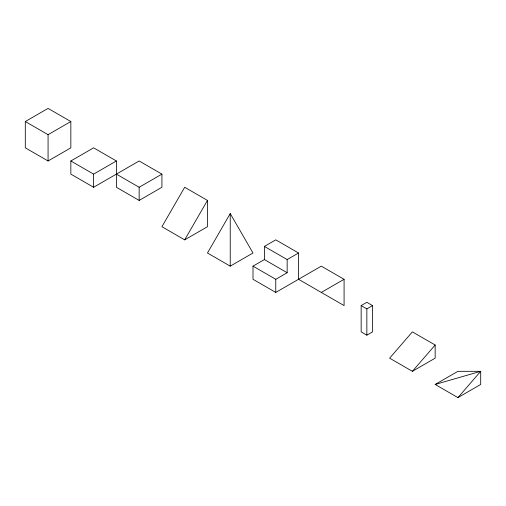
<?xml version="1.0" encoding="UTF-8"?>
<svg xmlns="http://www.w3.org/2000/svg" width="506" height="506" viewBox="0 0 506 506"><rect width="100%" height="100%" fill="white"/><g stroke="black" fill="none" stroke-linecap="round" stroke-linejoin="round"><path stroke-width="0.76" d="M184.69 239.857L207.46 200.414L184.69 187.271L161.92 226.707L184.69 239.857L207.46 226.707L207.46 200.414M230.23 213.564L207.46 253L230.23 266.143L253 253L230.23 213.564L230.23 266.143M412.39 371.315L435.16 345.022L412.39 331.879L389.62 358.172L412.39 371.315L435.16 358.172L435.16 345.022M457.93 397.608L480.7 371.315L457.93 371.315L435.16 384.459L457.93 397.608L480.7 384.459L480.7 371.315L435.16 384.459M25.3 121.541L48.07 108.392L70.84 121.541L70.84 147.834L48.07 160.978L25.3 147.834L25.3 121.541L48.07 134.685L70.84 121.541M70.84 160.978L93.61 147.828L116.38 160.978L116.38 187.271L139.15 200.414L161.92 187.271L161.92 174.121L139.15 160.978L93.61 187.271L70.84 174.121L70.84 160.978L93.61 174.121L116.38 160.978M116.38 174.121L139.15 187.271L161.92 174.121M264.385 246.428L275.77 239.857L298.54 253L298.54 279.293L344.08 305.586L344.08 279.293L321.31 266.143L275.77 292.436L253 279.293L253 266.143L264.385 259.572L287.155 272.721L287.155 259.572L264.385 246.428L264.385 259.572M287.155 259.572L298.54 253M253 266.143L275.77 279.293L287.155 272.721M321.31 292.436L344.08 279.293M361.157 305.586L366.85 302.297L372.542 305.586L372.542 331.879L366.85 335.162L361.157 331.879L361.157 305.586L366.85 308.869L372.542 305.586M366.85 308.869L366.85 335.162M275.77 279.293L275.77 292.436M139.15 187.271L139.15 200.414M93.61 174.121L93.61 187.271M48.07 134.685L48.07 160.978"/></g></svg>
